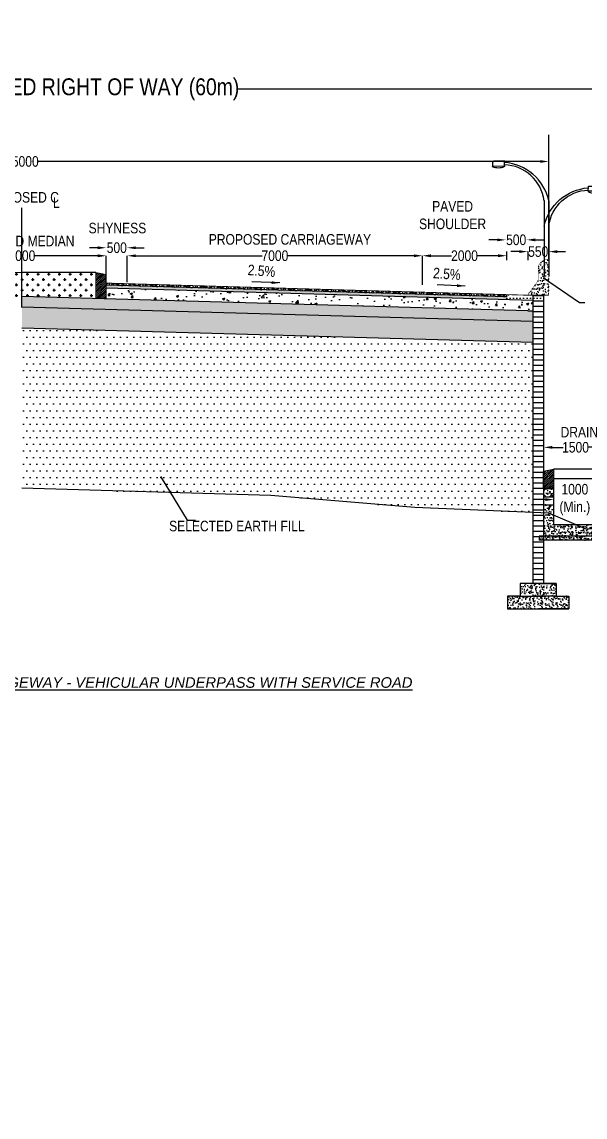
# Model space of a CAD drawing. Header units: millimetres. Extents: x 207528 to 778454, y -364692 to 101323.
# Drawn here: x 334963 to 348321, y -55259 to -29287 of the extents above; entities that cross this region are included whole.
import ezdxf

# ---------------------------------------------------------------- set-up
doc = ezdxf.new("R2010")
doc.units = ezdxf.units.MM
doc.linetypes.add('CENTER2', pattern=[28.575, 19.05, -3.175, 3.175, -3.175])
doc.linetypes.add('DASHED2', pattern=[0.375, 0.25, -0.125])
for name, color, linetype in [('Dim', 253, 'Continuous'), ('Dimension', 253, 'Continuous'), ('hatch', 253, 'Continuous'), ('NGL', 7, 'DASHED2')]:
    doc.layers.add(name, color=color, linetype=linetype)
doc.styles.add('DIM', font='ARIALN.TTF', dxfattribs={"height": 250})
doc.styles.add('ISO75', font='isocp.shx', dxfattribs={"height": 150})
doc.styles.get("Standard").update_dxf_attribs({"font": 'arial.ttf'})
doc.styles.add('STRIP PLAN STYLE', font='ARIALN.TTF')
doc.dimstyles.new('DIM', dxfattribs={"dimtxt": 250, "dimasz": 200, "dimexe": 0.18, "dimexo": 0.0625, "dimgap": 0.09, "dimtad": 0, "dimtih": 1, "dimtoh": 1, "dimdec": 0, "dimzin": 0, "dimdsep": 46, "dimtxsty": 'DIM', "dimcen": 0.09, "dimclrd": 256, "dimclrt": 7, "dimadec": 0, "dimazin": 0, "dimtfac": 1, "dimtdec": 0, "dimtofl": 0, "dimtmove": 0, "dimatfit": 3, "dimfxl": 1, "dimtolj": 1, "dimtzin": 0, "dimarcsym": 0})
doc.dimstyles.new('ISO75', dxfattribs={"dimscale": 75, "dimtxt": 150, "dimasz": 2, "dimexe": 1, "dimexo": 1, "dimgap": 1, "dimtad": 1, "dimdec": 0, "dimdsep": 46, "dimtxsty": 'ISO75', "dimcen": 0.5, "dimclrd": 47, "dimclre": 47, "dimclrt": 1, "dimadec": 0, "dimazin": 0, "dimtfac": 1, "dimtdec": 0, "dimtmove": 0, "dimatfit": 3, "dimfxl": 1, "dimtolj": 1, "dimtzin": 0, "dimarcsym": 0})
doc.dimstyles.new('new', dxfattribs={"dimtxt": 150, "dimasz": 150, "dimexe": 100, "dimexo": 0.1, "dimgap": 0.09, "dimtad": 0, "dimtih": 1, "dimtoh": 1, "dimdec": 0, "dimzin": 0, "dimdsep": 46, "dimtxsty": 'DIM', "dimcen": 0.09, "dimclrd": 256, "dimclrt": 252, "dimadec": 0, "dimazin": 0, "dimtfac": 1, "dimtdec": 0, "dimtofl": 0, "dimtmove": 0, "dimatfit": 3, "dimfxl": 1, "dimtolj": 1, "dimtzin": 0, "dimlwd": -1, "dimarcsym": 0})
pattern_1 = [(0, (259114.41, 42455.75), (127, 127), [63.5, -190.5]), (90, (259146.16, 42424), (-127, 127), [63.5, -190.5])]
pattern_2 = [(0, (259114.41, -21627.63), (39.6875, 79.375), [0, -79.375])]

# ---------------------------------------------------------------- blocks, each defined once
blk = doc.blocks.new('*D280')
at = {"layer": 'Defpoints', "color": 0, "transparency": 16777216}
for p in [(332962, -34833), (332962, -35269), (336963, -35269)]:
    blk.add_point(p, dxfattribs=at)
at = {"layer": 'Dim', "color": 0, "lineweight": -2, "transparency": 16777216}
for p, q in [((332962, -35269), (332962, -34833)), ((336963, -35269), (336963, -34833))]:
    blk.add_line(p, q, dxfattribs=at)
at = {"layer": 'Dim', "lineweight": -2, "transparency": 16777216}
for p, q in [((333162, -34833), (334653, -34833)), ((336763, -34833), (335273, -34833))]:
    blk.add_line(p, q, dxfattribs=at)
at = {"layer": 'Dim', "transparency": 16777216}
for points in [[(333162, -34800), (333162, -34867), (332962, -34833)], [(336763, -34800), (336763, -34867), (336963, -34833)]]:
    blk.add_solid(points, dxfattribs=at)
at = {"layer": 'Dim', "color": 7, "transparency": 16777216, "insert": (334963, -34833), "char_height": 250, "attachment_point": 5, "style": 'DIM'}
blk.add_mtext('\\A1;4000', dxfattribs=at)
blk = doc.blocks.new('*D281')
at = {"layer": 'Defpoints', "color": 0, "transparency": 16777216}
for p in [(344463, -34833), (337463, -35459), (344463, -35519)]:
    blk.add_point(p, dxfattribs=at)
at = {"layer": 'Dim', "color": 0, "lineweight": -2, "transparency": 16777216}
for p, q in [((337463, -35459), (337463, -34833)), ((344463, -35519), (344463, -34833))]:
    blk.add_line(p, q, dxfattribs=at)
at = {"layer": 'Dim', "lineweight": -2, "transparency": 16777216}
for p, q in [((337663, -34833), (340658, -34833)), ((344263, -34833), (341268, -34833))]:
    blk.add_line(p, q, dxfattribs=at)
at = {"layer": 'Dim', "transparency": 16777216}
for points in [[(337663, -34800), (337663, -34867), (337463, -34833)], [(344263, -34800), (344263, -34867), (344463, -34833)]]:
    blk.add_solid(points, dxfattribs=at)
at = {"layer": 'Dim', "color": 7, "transparency": 16777216, "insert": (340963, -34833), "char_height": 250, "attachment_point": 5, "style": 'DIM'}
blk.add_mtext('\\A1;7000', dxfattribs=at)
blk = doc.blocks.new('*D282')
at = {"layer": 'Defpoints', "color": 0, "transparency": 16777216}
for p in [(336963, -34643), (336963, -34833), (337463, -34833)]:
    blk.add_point(p, dxfattribs=at)
at = {"layer": 'Dim', "lineweight": -2, "transparency": 16777216}
for p, q in [((336763, -34643), (336563, -34643)), ((337663, -34643), (337863, -34643))]:
    blk.add_line(p, q, dxfattribs=at)
at = {"layer": 'Dim', "color": 0, "lineweight": -2, "transparency": 16777216}
for p, q in [((336963, -34644), (336963, -34643)), ((337463, -34644), (337463, -34643))]:
    blk.add_line(p, q, dxfattribs=at)
at = {"layer": 'Dim', "transparency": 16777216}
for points in [[(336763, -34610), (336763, -34677), (336963, -34643)], [(337663, -34610), (337663, -34677), (337463, -34643)]]:
    blk.add_solid(points, dxfattribs=at)
at = {"layer": 'Dim', "color": 7, "transparency": 16777216, "insert": (337213, -34643), "char_height": 250, "attachment_point": 5, "style": 'DIM'}
blk.add_mtext('\\A1;500', dxfattribs=at)
blk = doc.blocks.new('*D283')
at = {"layer": 'Defpoints', "color": 0, "transparency": 16777216}
for p in [(347459, -34735), (346959, -34833), (347459, -34833)]:
    blk.add_point(p, dxfattribs=at)
at = {"layer": 'Dim', "lineweight": -2, "transparency": 16777216}
for p, q in [((346759, -34735), (346559, -34735)), ((347659, -34735), (347859, -34735))]:
    blk.add_line(p, q, dxfattribs=at)
at = {"layer": 'Dim', "color": 0, "lineweight": -2, "transparency": 16777216}
for p, q in [((346959, -34736), (346959, -34735)), ((347459, -34736), (347459, -34735))]:
    blk.add_line(p, q, dxfattribs=at)
at = {"layer": 'Dim', "transparency": 16777216}
for points in [[(346759, -34702), (346759, -34768), (346959, -34735)], [(347659, -34702), (347659, -34768), (347459, -34735)]]:
    blk.add_solid(points, dxfattribs=at)
at = {"layer": 'Dim', "color": 7, "transparency": 16777216, "insert": (347209, -34735), "char_height": 250, "attachment_point": 5, "style": 'DIM'}
blk.add_mtext('\\A1;550', dxfattribs=at)
blk = doc.blocks.new('*D284')
at = {"layer": 'Defpoints', "color": 0, "transparency": 16777216}
for p in [(344463, -34833), (346458, -34832), (346458, -34832)]:
    blk.add_point(p, dxfattribs=at)
at = {"layer": 'Dim', "color": 0, "lineweight": -2, "transparency": 16777216}
for p, q in [((344463, -34834), (344463, -34834)), ((346458, -34833), (346458, -34833))]:
    blk.add_line(p, q, dxfattribs=at)
at = {"layer": 'Dim', "lineweight": -2, "transparency": 16777216}
for p, q in [((344663, -34833), (345153, -34833)), ((346258, -34833), (345768, -34833))]:
    blk.add_line(p, q, dxfattribs=at)
at = {"layer": 'Dim', "transparency": 16777216}
for points in [[(344663, -34800), (344663, -34867), (344463, -34833)], [(346258, -34799), (346258, -34866), (346458, -34832)]]:
    blk.add_solid(points, dxfattribs=at)
at = {"layer": 'Dim', "color": 7, "transparency": 16777216, "insert": (345460, -34833), "char_height": 250, "attachment_point": 5, "style": 'DIM'}
blk.add_mtext('\\A1;2000', dxfattribs=at)
blk = doc.blocks.new('*D285')
at = {"layer": 'Defpoints', "color": 0, "transparency": 16777216}
for p in [(346436, -34456), (346436, -34730), (346937, -34730)]:
    blk.add_point(p, dxfattribs=at)
at = {"layer": 'Dim', "lineweight": -2, "transparency": 16777216}
for p, q in [((346236, -34456), (346036, -34456)), ((347137, -34456), (347337, -34456))]:
    blk.add_line(p, q, dxfattribs=at)
at = {"layer": 'Dim', "color": 0, "lineweight": -2, "transparency": 16777216}
for p, q in [((346436, -34458), (346436, -34456)), ((346937, -34458), (346937, -34456))]:
    blk.add_line(p, q, dxfattribs=at)
at = {"layer": 'Dim', "transparency": 16777216}
for points in [[(346236, -34423), (346236, -34490), (346436, -34456)], [(347137, -34423), (347137, -34490), (346937, -34456)]]:
    blk.add_solid(points, dxfattribs=at)
at = {"layer": 'Dim', "color": 7, "transparency": 16777216, "insert": (346686, -34456), "char_height": 250, "attachment_point": 5, "style": 'DIM'}
blk.add_mtext('\\A1;500', dxfattribs=at)
blk = doc.blocks.new('*D286')
at = {"layer": 'Defpoints', "color": 0, "transparency": 16777216}
for p in [(322466, -32214), (347459, -32308), (347459, -32598)]:
    blk.add_point(p, dxfattribs=at)
at = {"layer": 'Dim', "color": 0, "lineweight": -2, "transparency": 16777216}
for p, q in [((322466, -32597), (322466, -32598)), ((347459, -32597), (347459, -32598))]:
    blk.add_line(p, q, dxfattribs=at)
at = {"layer": 'Dim', "lineweight": -2, "transparency": 16777216}
for p, q in [((322666, -32598), (334576, -32598)), ((347259, -32598), (335350, -32598))]:
    blk.add_line(p, q, dxfattribs=at)
at = {"layer": 'Dim', "transparency": 16777216}
for points in [[(322666, -32565), (322666, -32631), (322466, -32598)], [(347259, -32565), (347259, -32631), (347459, -32598)]]:
    blk.add_solid(points, dxfattribs=at)
at = {"layer": 'Dim', "color": 7, "transparency": 16777216, "insert": (334963, -32598), "char_height": 250, "attachment_point": 5, "style": 'DIM'}
blk.add_mtext('\\A1;25000', dxfattribs=at)
blk = doc.blocks.new('*D287')
at = {"layer": 'Defpoints', "color": 0, "transparency": 16777216}
for p in [(304963, -30254), (364963, -30202), (364963, -30886)]:
    blk.add_point(p, dxfattribs=at)
at = {"layer": 'Dim', "color": 0, "lineweight": -2, "transparency": 16777216}
for p, q in [((304963, -30254), (304963, -30886)), ((364963, -30202), (364963, -30886))]:
    blk.add_line(p, q, dxfattribs=at)
at = {"layer": 'Dim', "lineweight": -2, "transparency": 16777216}
for p, q in [((305163, -30886), (332741, -30886)), ((364763, -30886), (340087, -30886))]:
    blk.add_line(p, q, dxfattribs=at)
at = {"layer": 'Dim', "transparency": 16777216}
for points in [[(305163, -30852), (305163, -30919), (304963, -30886)], [(364763, -30852), (364763, -30919), (364963, -30886)]]:
    blk.add_solid(points, dxfattribs=at)
at = {"layer": 'Dim', "color": 7, "transparency": 16777216, "insert": (336414, -30886), "char_height": 400, "attachment_point": 5, "style": 'STRIP PLAN STYLE'}
blk.add_mtext('\\A1;PROPOSED RIGHT OF WAY (60m)', dxfattribs=at)
blk = doc.blocks.new('*D295')
at = {"layer": 'Defpoints', "color": 0, "transparency": 16777216}
for p in [(347578, -40615), (347578, -41097), (348578, -41097)]:
    blk.add_point(p, dxfattribs=at)
at = {"layer": 'Dim', "lineweight": -2, "transparency": 16777216}
for p, q in [((347378, -40615), (347178, -40615)), ((348778, -40615), (348978, -40615))]:
    blk.add_line(p, q, dxfattribs=at)
at = {"layer": 'Dim', "color": 0, "lineweight": -2, "transparency": 16777216}
for p, q in [((347578, -40617), (347578, -40615)), ((348578, -40617), (348578, -40615))]:
    blk.add_line(p, q, dxfattribs=at)
at = {"layer": 'Dim', "transparency": 16777216}
for points in [[(347378, -40582), (347378, -40649), (347578, -40615)], [(348778, -40582), (348778, -40649), (348578, -40615)]]:
    blk.add_solid(points, dxfattribs=at)
at = {"layer": 'Dim', "color": 7, "transparency": 16777216, "insert": (348078, -40615), "char_height": 250, "attachment_point": 5, "style": 'DIM'}
blk.add_mtext('\\A1;1000 \\P(Min.)', dxfattribs=at)
blk = doc.blocks.new('*D303')
at = {"layer": 'Defpoints', "color": 0, "transparency": 16777216}
for p in [(347342, -39377), (348846, -39376), (348846, -39376)]:
    blk.add_point(p, dxfattribs=at)
at = {"layer": 'Dimension', "color": 0, "lineweight": -2, "transparency": 16777216}
for p, q in [((347342, -39377), (347342, -39377)), ((348846, -39376), (348846, -39376))]:
    blk.add_line(p, q, dxfattribs=at)
at = {"layer": 'Dimension', "lineweight": -2, "transparency": 16777216}
for p, q in [((347542, -39377), (347798, -39377)), ((348646, -39376), (348390, -39376))]:
    blk.add_line(p, q, dxfattribs=at)
at = {"layer": 'Dimension', "transparency": 16777216}
for points in [[(347542, -39343), (347542, -39410), (347342, -39377)], [(348646, -39343), (348646, -39410), (348846, -39376)]]:
    blk.add_solid(points, dxfattribs=at)
at = {"layer": 'Dimension', "color": 7, "transparency": 16777216, "insert": (348094, -39376), "char_height": 250, "width": 591.23, "attachment_point": 5, "style": 'DIM'}
blk.add_mtext('\\A1;1500', dxfattribs=at)
blk = doc.blocks.new('DDD')
for p, q in [((1867070, -106568), (1867071, -106627)), ((1867071, -106627), (1867359, -106625)), ((1867358, -106507), (1867129, -106509)), ((1867359, -106625), (1867358, -106507)), ((1868297, -107444), (1868295, -109214)), ((1868407, -107450), (1868407, -109214))]:
    blk.add_line(p, q)
for centre, major_axis, start_param, end_param in [((1867129, -106568), (41.7, 41.7), 0.793568, 2.364365), ((1867273, -107703), (-822, 822), 4.14637, 5.423964), ((1867323, -107580), (-343, 922), 4.488864, 5.890241)]:
    blk.add_ellipse(centre, major_axis=major_axis, ratio=1, start_param=start_param, end_param=end_param)
at = {"extrusion": (0, 0, -1)}
blk.add_ellipse((1867215, -106626), major_axis=(144, 1), ratio=0.331897, start_param=0, end_param=3.141593, dxfattribs=at)
blk = doc.blocks.new('DUAL LIGHT')
for p, q in [((1621822, -144545), (1621823, -144427)), ((1622110, -144547), (1621822, -144545)), ((1621823, -144427), (1622052, -144429)), ((1622110, -144488), (1622110, -144547)), ((1620774, -145370), (1620774, -146570)), ((1620884, -145364), (1620885, -146570))]:
    blk.add_line(p, q)
at = {"extrusion": (0, 0, -1)}
for centre, major_axis, start_param, end_param in [((1621908, -145623), (822, 822), 4.14637, 5.423964), ((1621858, -145500), (343, 922), 4.488864, 5.890241), ((1622052, -144487), (-41.7, 41.7), 0.793568, 2.364365)]:
    blk.add_ellipse(centre, major_axis=major_axis, ratio=1, start_param=start_param, end_param=end_param, dxfattribs=at)
blk.add_ellipse((1621966, -144546), major_axis=(-144, 1), ratio=0.331897, start_param=0, end_param=3.141593)
blk.add_blockref('DDD', (-247523, -37321))
blk = doc.blocks.new('*D537')
at = {"layer": 'Defpoints', "color": 0, "transparency": 16777216}
for p in [(286209, -53623), (286199, -55259), (286209, -55259)]:
    blk.add_point(p, dxfattribs=at)
at = {"layer": 'Dim', "color": 47, "lineweight": -2, "transparency": 16777216}
for p, q in [((286049, -53623), (285899, -53623)), ((286199, -55184), (286199, -53548)), ((286199, -53623), (286209, -53623)), ((286209, -55184), (286209, -53548)), ((286359, -53623), (287814, -53623))]:
    blk.add_line(p, q, dxfattribs=at)
at = {"layer": 'Dim', "color": 47, "transparency": 16777216}
for points in [[(286049, -53598), (286049, -53648), (286199, -53623)], [(286359, -53598), (286359, -53648), (286209, -53623)]]:
    blk.add_solid(points, dxfattribs=at)
at = {"layer": 'Dim', "color": 1, "transparency": 16777216, "insert": (287161, -53466), "char_height": 150, "width": 159266.94, "attachment_point": 5, "style": 'ISO75'}
blk.add_mtext('\\A1;10 (EXP. GAP)', dxfattribs=at)

msp = doc.modelspace()

# ---------------------------------------------------------------- hatches: boundary and pattern name
h = msp.add_hatch()
h.set_pattern_fill('GOST_GLASS', color=41, scale=5)
h.set_pattern_definition([(45, (259114.408, -103130.488), (42.426407, -4e-15), [25, -35]), (45, (259125.014, -103130.488), (42.426407, -4e-15), [10, -50]), (45, (259114.408, -103119.88), (42.426407, -4e-15), [10, -50])])
h.paths.add_polyline_path([(336963.1, -35601.1), (336963.1, -35531.1), (346457.7, -35805.2), (346457.7, -35873.7)])
at = {"ltscale": 0.1}
h = msp.add_hatch(dxfattribs=at)
h.set_pattern_fill('LINE', color=256, scale=40, style=0)
h.set_pattern_definition([(0, (257614.41, 42455.75), (0, 127), [])])
h.paths.add_polyline_path([(347084.1, -35768.5), (347334.1, -35768.5), (347334.1, -41152.3), (347084.1, -41113.4)])
h.paths.add_polyline_path([(347084.1, -41113.4), (347334.1, -41152.3), (347334.1, -42602.9), (347084.1, -42602.9)])
at = {"layer": 'Dim'}
h = msp.add_hatch(dxfattribs=at)
h.set_pattern_fill('AR-CONC', color=256)
h.set_pattern_definition([(50, (259614.53, 42418.25), (182.18467, -15.93909), [19.05, -209.55]), (355, (259614.53, 42418.25), (-35.24342, 191.05685), [15.24, -167.64058]), (100.45144, (259629.72, 42416.92), (146.94125, 175.11775), [16.19, -178.09024]), (46.1842, (259614.53, 42469.05), (271.07904, -42.04233), [28.575, -314.325]), (96.63556, (259637.12, 42465.55), (237.40413, 247.4261), [24.285, -267.1356]), (351.18415, (259614.53, 42469.05), (237.40413, 247.4261), [22.85997, -251.4597]), (21, (259639.93, 42456.35), (151.6144, -102.2652), [19.05, -209.55]), (326, (259639.93, 42456.35), (61.80203, 184.18797), [15.24, -167.64]), (71.45144, (259652.57, 42447.83), (213.41642, 81.92277), [16.19, -178.08994]), (37.5, (259614.53, 42418.25), (3.088603, 84.55504), [0, -165.608, 0, -170.18, 0, -168.275]), (7.5, (259614.53, 42418.25), (66.81966, 100.180575), [0, -97.028, 0, -161.798, 0, -64.135]), (327.5, (259557.89, 42418.25), (135.590595, -5.728744), [0, -63.5, 0, -198.12, 0, -262.89]), (317.5, (259532.49, 42418.25), (148.12918, 25.42649), [0, -82.55, 0, -131.572, 0, -186.69])])
h.paths.add_polyline_path([(347216.2, -35070.1), (347222.8, -35056.4), (347242.4, -35024.3), (347259.4, -35002.9), (347283.9, -34978.7), (347323.7, -34950.1), (347356.6, -34933.9), (347389.4, -34923), (347427.7, -34915.9), (347459.1, -34914.4), (347459.1, -34972.4), (347459.1, -35768.5), (346957.8, -35756), (347216.6, -35412)])
h = msp.add_hatch(dxfattribs=at)
h.set_pattern_fill('ANSI31', color=256, scale=10)
h.set_pattern_definition([(45, (259114.408, 42455.753), (-22.45064, 22.45064), [])])
h.paths.add_polyline_path([(336713.1, -35481), (336713.2, -35231.1), (336963.1, -35280.7), (336963.1, -35481), (336963.1, -35851.2), (336713.1, -35845)])
h = msp.add_hatch(dxfattribs=at)
h.set_pattern_fill('AR-CONC', color=256, scale=3)
h.set_pattern_definition([(50, (259114.4, -21627.63), (546.554, -47.8173), [57.15, -628.65]), (355, (259114.4, -21627.6), (-105.7303, 573.1705), [45.72, -502.9218]), (100.45144, (259159.95, -21631.6), (440.8237, 525.3533), [48.57, -534.2707]), (46.1842, (259114.4, -21475.2), (813.237, -126.127), [85.725, -942.975]), (96.6356, (259182.2, -21485.7), (712.2124, 742.2784), [72.855, -801.407]), (351.1842, (259114.4, -21475.2), (712.2124, 742.278), [68.58, -754.379]), (21, (259190.6, -21513.33), (454.8432, -306.7956), [57.15, -628.65]), (326, (259190.6, -21513.3), (185.406, 552.564), [45.72, -502.92]), (71.45144, (259228.5, -21538.9), (640.2493, 245.7683), [48.57, -534.2698]), (37.5, (259114.4, -21627.63), (9.2658, 253.6651), [0, -496.824, 0, -510.54, 0, -504.825]), (7.5, (259114.4, -21627.63), (200.459, 300.5417), [0, -291.084, 0, -485.394, 0, -192.405]), (327.5, (258944.48, -21627.63), (406.7718, -17.18623), [0, -190.5, 0, -594.36, 0, -788.67]), (317.5, (258868.28, -21627.63), (444.3875, 76.2795), [0, -247.65, 0, -394.716, 0, -560.07])])
h.paths.add_polyline_path([(336963.1, -35601.1), (347084.1, -35891.7), (347084.1, -36029.1), (347084.1, -36138.6), (336963.1, -35851.2)])
h = msp.add_hatch(dxfattribs=at)
h.set_pattern_fill('ANSI31', color=256, scale=10)
h.set_pattern_definition([(45, (188255.36, -53692.65), (-22.45064, 22.45064), [])])
edge = h.paths.add_edge_path()
edge.add_line((347327.3, -39945.6), (347577.3, -39895.9))
edge.add_line((347577.3, -39895.9), (347577.4, -39974.3))
edge.add_line((347577.4, -39974.3), (347577.4, -40344.6))
edge.add_line((347577.4, -40344.6), (347327.7, -40344.6))
edge.add_line((347327.7, -40344.6), (347327.9, -39945.5))
at = {"layer": 'hatch'}
h = msp.add_hatch(dxfattribs=at)
h.set_pattern_fill('CROSS', color=61, scale=20)
h.set_pattern_definition(pattern_1)
h.paths.add_polyline_path([(334962.8, -35231), (333212.3, -35231.1), (333212.3, -35481.1), (333212.5, -35845), (334962.8, -35801.2)])
h = msp.add_hatch(dxfattribs=at)
h.set_pattern_fill('CROSS', color=61, scale=20)
h.set_pattern_definition(pattern_1)
h.paths.add_polyline_path([(334962.8, -35231), (336713.2, -35231.1), (336713.2, -35481.1), (336713.1, -35845), (334962.8, -35801.2)])
h = msp.add_hatch(dxfattribs=at)
h.set_pattern_fill('NET3', color=256, scale=30, angle=45)
h.set_pattern_definition([(45, (259114.41, -103130.49), (-67.35192, 67.35192), []), (105, (259114.41, -103130.49), (-92.004435, -24.65251), []), (165, (259114.41, -103130.49), (-24.65251, -92.004435), [])])
h.paths.add_polyline_path([(336963.1, -35531.1), (336963.1, -35481.1), (346457.7, -35758.1), (346457.7, -35805.2)])
h = msp.add_hatch(dxfattribs=at)
h.set_pattern_fill('GRAVEL', color=11, scale=25)
h.set_pattern_definition([(228.01279, (259571.61, -20992.626), (-5080, -5715), [85.4304, -8457.621]), (184.96974, (259514.458, -21056.126), (7619.999997, 635.000036), [146.601, -14513.5122]), (132.510447, (259368.408, -21068.826), (6350.000003, -6984.999998), [103.3704, -10233.6807]), (267.27369, (259120.758, -21227.576), (635.000001, 12700), [133.501, -13216.6094]), (292.833654, (259114.408, -21360.926), (-3175, 7620), [130.9084, -12959.952]), (357.27369, (259165.208, -21481.576), (-12700, 635.000001), [133.501, -13216.6094]), (37.69424, (259298.558, -21487.926), (-8254.9999996, -6350.0000005), [176.5484, -17478.279]), (72.255328, (259438.258, -21379.976), (4445.000001, 13969.9999996), [166.68, -16501.314]), (121.429566, (259489.058, -21221.226), (-5080.000001, 8255), [133.9532, -13261.3864]), (175.23636, (259419.21, -21106.926), (6985, -635), [152.9283, -7493.4842]), (222.397438, (259266.808, -21094.226), (-7619.9999998, -6985.0000003), [197.7695, -19579.193]), (138.814075, (259749.41, -21233.926), (-4445, 3810), [67.501, -6682.6415]), (171.469234, (259698.608, -21189.476), (8255, -1269.999999), [128.4205, -12713.6597]), (225, (259571.6, -21170.43), (-9e-14, -635), [89.8023, -808.2233]), (203.19859, (259527.16, -21094.23), (3175, 1270), [48.3603, -4787.6556]), (291.80141, (259482.71, -21113.28), (-635, 1905), [68.3914, -3351.1882]), (30.96376, (259508.11, -21176.78), (1905, 1270), [111.08, -3591.5745]), (161.56505, (259603.36, -21119.63), (1270, -635), [80.322, -1927.7245]), (16.38954, (259114.408, -21113.276), (6350, 1905), [112.522, -11139.7067]), (70.346176, (259222.358, -21081.526), (-2540, -6985), [94.3997, -9345.554]), (293.19859, (259603.36, -20992.63), (-1270, 3175), [96.72, -4739.296]), (343.61046, (259641.458, -21081.526), (-6350, 1905), [112.522, -11139.7067]), (339.443955, (259114.41, -21506.98), (-3175, 1270), [108.509, -5316.9336]), (294.77514, (259216.008, -21545.076), (-3175.000004, 6984.999998), [90.918, -9000.8983]), (66.80141, (259609.71, -21627.63), (1270, 3175), [96.72, -4739.296]), (17.354025, (259647.808, -21538.726), (-8255, -2540), [106.4457, -10538.094]), (69.44395, (259298.56, -21627.63), (-1270, -3175), [54.2544, -5371.188]), (101.30993, (259571.61, -21627.63), (-635, 2540), [32.3787, -3205.4987]), (165.96376, (259565.26, -21595.88), (1905, -635), [130.9084, -2487.2636]), (186.009006, (259438.258, -21564.126), (6350, 635), [121.3167, -12010.3412]), (303.69007, (259508.1, -21233.93), (-635, 1270), [91.581, -2197.944]), (353.157227, (259558.908, -21310.126), (10795, -1269.9999994), [159.889, -15829.0023]), (60.945396, (259717.66, -21329.176), (-2540, -4445), [65.377, -6472.348]), (90, (259749.4, -21272), (-635, 635), [38.1, -596.9]), (120.25644, (259425.558, -21545.076), (2540, -4445), [88.2167, -8733.485]), (48.01279, (259381.11, -21468.876), (5080, 5715), [170.8607, -8372.1905]), (0, (259495.4, -21341.9), (635, 635), [165.1, -469.9]), (325.304846, (259660.508, -21341.876), (6350.000002, -4444.999997), [100.4024, -9939.829]), (254.0546, (259743.06, -21399.03), (-635, -2540), [92.4573, -4530.4125]), (207.645975, (259717.658, -21487.926), (-12065.0000004, -6349.999999), [150.5363, -14903.116]), (175.42608, (259584.308, -21557.776), (-8255, 635), [159.2574, -15766.4616])])
h.paths.add_polyline_path([(334963.4, -36051.3), (334963.4, -35801.2), (347084.1, -36138.6), (347084.1, -36221.5), (347084.1, -36391.8)])
h = msp.add_hatch(dxfattribs=at)
h.set_pattern_fill('DOTS', scale=50)
h.set_pattern_definition(pattern_2)
h.paths.add_polyline_path([(346457.7, -35755.2), (347334.1, -35768.5), (347334.1, -35821.4), (347334.1, -35903.4), (346459.4, -35873.7)])
h = msp.add_hatch(dxfattribs=at)
h.set_pattern_fill('DOTS', color=25, scale=50)
h.set_pattern_definition(pattern_2)
h.paths.add_polyline_path([(334963.4, -36051.3), (347084.1, -36391.8), (347084.1, -36892), (334963.4, -36551.5)])
h = msp.add_hatch(dxfattribs=at)
h.set_pattern_fill('DOTS', scale=100)
h.set_pattern_definition([(0, (259114.4, 42455.75), (79.375, 158.75), [0, -158.75])])
h.paths.add_polyline_path([(334963.4, -36551.5), (347084.1, -36892), (347084.1, -40730.1), (347084.1, -40922.4), (344281.8, -40803.7), (340864.6, -40520.7), (334963.4, -40346.3)])
h = msp.add_hatch(dxfattribs=at)
h.set_pattern_fill('AR-CONC', color=256, angle=90)
h.set_pattern_definition([(140, (188255.36, -53692.65), (15.93909, 182.18467), [19.05, -209.55]), (85, (188255.36, -53692.65), (-191.05685, -35.24342), [15.24, -167.64058]), (190.45144, (188256.69, -53677.47), (-175.11775, 146.94125), [16.19, -178.09024]), (136.1842, (188204.56, -53692.65), (42.04233, 271.07904), [28.575, -314.325]), (186.63556, (188208.06, -53670.06), (-247.42612, 237.40413), [24.285, -267.1356]), (81.18415, (188204.56, -53692.65), (-247.42612, 237.40413), [22.85997, -251.45973]), (111, (188217.26, -53667.25), (102.2652, 151.61439), [19.05, -209.55]), (56, (188217.26, -53667.25), (-184.18797, 61.80203), [15.24, -167.64]), (161.45145, (188225.78, -53654.62), (-81.92277, 213.41642), [16.19, -178.08994]), (127.5, (188255.36, -53692.65), (-84.55504, 3.088603), [0, -165.608, 0, -170.18, 0, -168.275]), (97.5, (188255.36, -53692.65), (-100.180575, 66.81966), [0, -97.028, 0, -161.798, 0, -64.135]), (57.5, (188255.36, -53749.29), (5.728744, 135.590595), [0, -63.5, 0, -198.12, 0, -262.89]), (47.5, (188255.36, -53774.69), (-25.42649, 148.12918), [0, -82.55, 0, -131.572, 0, -186.69])])
h.paths.add_polyline_path([(347333.5, -40741.6), (347577.4, -40741.7), (347577.4, -41212.1), (348577.4, -41212.1), (348577.8, -40742.2), (348827.7, -40736), (348827.7, -41479.7), (347333.7, -41479.7)])
h.paths.add_polyline_path([(348577.4, -40344.6), (348827.4, -40344.6), (348826.7, -40525.5), (348580.2, -40531.7)])
h.paths.add_polyline_path([(347333.5, -40344.6), (347577.4, -40344.6), (347577.4, -40552.6), (347333.5, -40552.6)])
h.paths.add_polyline_path([(347227.4, -41479.7), (347305, -41479.7), (347333.5, -41479.7), (347333.7, -41479.7), (348827.7, -41479.7), (348932, -41477.3), (348927.4, -41579.7), (347227.4, -41579.7)])
h = msp.add_hatch(dxfattribs=at)
h.set_pattern_fill('AR-CONC', color=256, angle=90)
h.set_pattern_definition([(140, (257989.41, 42455.75), (15.93909, 182.18467), [19.05, -209.55]), (85, (257989.4, 42455.75), (-191.05685, -35.24342), [15.24, -167.64058]), (190.45144, (257990.74, 42470.93), (-175.11775, 146.94125), [16.19, -178.09024]), (136.1842, (257938.6, 42455.75), (42.04233, 271.07904), [28.575, -314.325]), (186.63556, (257942.1, 42478.34), (-247.4261, 237.40413), [24.285, -267.1356]), (81.18415, (257938.6, 42455.75), (-247.4261, 237.40413), [22.85997, -251.45973]), (111, (257951.31, 42481.15), (102.2652, 151.6144), [19.05, -209.55]), (56, (257951.3, 42481.15), (-184.18797, 61.80203), [15.24, -167.64]), (161.45145, (257959.83, 42493.79), (-81.92277, 213.41642), [16.19, -178.08994]), (127.5, (257989.41, 42455.75), (-84.55504, 3.088603), [0, -165.608, 0, -170.18, 0, -168.275]), (97.5, (257989.41, 42455.75), (-100.180575, 66.81966), [0, -97.028, 0, -161.798, 0, -64.135]), (57.5, (257989.41, 42399.11), (5.728744, 135.590595), [0, -63.5, 0, -198.12, 0, -262.89]), (47.5, (257989.41, 42373.71), (-25.42649, 148.12918), [0, -82.55, 0, -131.572, 0, -186.69])])
h.paths.add_polyline_path([(346784.1, -42602.9), (347634.1, -42602.9), (347634.1, -42902.9), (347209.1, -42902.9), (347084.1, -42902.9), (346784.1, -42902.9)])
h.paths.add_polyline_path([(346484.1, -42902.9), (346784.1, -42902.9), (347084.1, -42902.9), (347209.1, -42902.9), (347634.1, -42902.9), (347934.1, -42902.9), (347934.1, -43202.9), (346484.1, -43202.9)])

# ---------------------------------------------------------------- linework, layer by layer
for p, q in [((347084.1, -35768.5), (347084.1, -42602.9)), ((347334.1, -35768.5), (347334.1, -42602.9)), ((347084.1, -36892), (334963.4, -36551.5)), ((347577.4, -41212.1), (347577.4, -40344.6)), ((348577.4, -41212.1), (347577.4, -41212.1)), ((348827.4, -41479.7), (347327.4, -41479.7)), ((348927.4, -41579.7), (347227.4, -41579.7))]:
    msp.add_line(p, q)
at = {"color": 1, "linetype": 'CENTER2', "ltscale": 0.5}
msp.add_lwpolyline([(334962.8, -36063.8), (334962.8, -33690.5)], dxfattribs=at)
msp.add_lwpolyline([(334962.8, -36063.8), (334962.8, -33690.5)], dxfattribs=at)
at = {"const_width": 10}
msp.add_lwpolyline([(347216.2, -35070.1, -0.2994805), (347459.1, -34914.4), (347459.1, -35768.5), (346957.5, -35768.5), (347216.6, -35412), (347216.2, -35070.1), (347222.8, -35056.4), (347242.4, -35024.3), (347259.4, -35002.9), (347283.9, -34978.7), (347323.7, -34950.1), (347356.6, -34933.9), (347389.4, -34923), (347427.7, -34915.9), (347459.1, -34914.4)], format="xyb", dxfattribs=at)
for points, const_width in [([(333212.3, -35231.1), (334962.5, -35231)], 20), ([(336713.2, -35231.1), (334963.1, -35231)], 20), ([(336713.2, -35481.1), (336713.2, -35231.1)], 20), ([(336713.2, -35231.1), (336963.2, -35280.8), (336963.2, -35280.8)], 20), ([(336963.2, -35481.1), (336963.2, -35280.8)], 20), ([(336713.1, -35481), (336713.1, -35845)], 20), ([(336963.1, -35481), (336963.1, -35851.2)], 20), ([(336963.3, -35481.1), (346959.1, -35768.5)], 20), ([(346959.1, -35768.5), (347459.1, -35768.5)], 20), ([(347334.2, -40021.1), (347334.2, -40385)], 10)]:
    msp.add_lwpolyline(points, dxfattribs=dict(const_width=const_width))
for points in [[(336713.2, -35231.1), (334963.1, -35231)], [(336963.1, -35481), (336963.1, -35231)], [(346457.7, -35805.2), (336963.1, -35531.1)], [(346959.1, -36138.6), (334963.4, -35801.2)], [(347084.1, -35891.7), (336963.1, -35601.1)], [(347084.1, -36391.8), (334963.4, -36051.3)], [(346959.1, -36138.6), (347084.1, -36138.6)], [(348577.5, -39897.5), (347577.3, -39895.9)], [(347334.1, -40248), (347334.1, -40219.1)], [(347334.2, -40071.6), (347334.2, -41021.6)], [(348577.4, -40125.9), (347577.3, -40125.9)], [(347333.5, -40274), (347333.5, -41479.7)], [(347327.4, -41479.7), (347227.4, -41479.7), (347227.4, -41579.7)], [(347634.1, -42602.9), (346784.1, -42602.9), (346784.1, -42902.9)], [(347334.1, -42602.9), (347634.1, -42602.9), (347634.1, -42902.9)], [(346784.1, -42902.9), (346484.1, -42902.9), (346484.1, -43202.9)], [(346784.1, -42902.9), (347209.1, -42902.9)], [(347209.1, -42902.9), (347084.1, -42902.9)], [(347634.1, -42902.9), (347209.1, -42902.9)], [(347634.1, -42902.9), (347934.1, -42902.9), (347934.1, -43202.9)], [(346484.1, -43202.9), (347934.1, -43202.9)]]:
    msp.add_lwpolyline(points)
msp.add_lwpolyline([(347327.3, -39945.6, 20, 20, 0), (347327.3, -39945.6, 20, 20, 0), (347577.3, -39895.9, 20, 20, 0), (347577.4, -39974.3, 20, 20, 0), (347577.4, -40344.6, 20, 20, 0), (347327.7, -40344.6, 20, 20, 0), (347327.9, -39945.5, 0, 0, 0)], format="xyseb")
at = {"linetype": 'DASHED2', "ltscale": 2}
for points in [[(347333.5, -40358.6), (347583.5, -40352.3)], [(347333.5, -40741.6), (347577.4, -40741.5)], [(347334.2, -40552.6), (347577.4, -40552.6)]]:
    msp.add_lwpolyline(points, dxfattribs=at)
at = {"layer": 'Dim'}
for points in [[(347459.1, -34914.4), (347459.1, -31963.7)], [(346457.7, -34730.2), (346457.7, -34934.7)], [(346959, -34730.4), (346959, -34934.9)], [(346959.1, -34730.6), (346959.1, -34935.1)], [(347459.1, -34730.7), (347459.1, -34935.3)], [(346457.7, -35755.2), (346457.7, -35805.2)], [(347084.1, -35768.5), (347334.1, -35768.5)], [(347209.1, -42602.9), (347084.1, -42602.9)], [(347209.1, -42602.9), (347334.1, -42602.9)], [(347209.1, -42902.9), (347334.1, -42902.9)], [(347934.1, -43202.9), (347209.1, -43202.9)]]:
    msp.add_lwpolyline(points, dxfattribs=at)
at = {"layer": 'Dimension', "linetype": 'Continuous', "ltscale": 10, "flags": 128}
msp.add_lwpolyline([(360939.7, -41575.3), (356913.4, -41350.5), (355423.7, -41286), (353443.2, -41285), (352181.6, -41241.6), (350815.7, -41328.4), (348333.3, -41307.8), (347458.3, -40938.2), (344281.8, -40803.7), (340864.6, -40520.7), (334963.4, -40346.3)], dxfattribs=at)

# ---------------------------------------------------------------- block references
msp.add_blockref('DUAL LIGHT', (-1273425.1, 111242.4))

# ---------------------------------------------------------------- texts
at = {"layer": 'Dim', "color": 7, "char_height": 250, "attachment_point": 5, "style": 'DIM'}
for s, insert in [('PROPOSED C', (334885.9, -33448.7)), ('L', (335780.7, -33572.4)), ('PAVED \\PSHOULDER', (345177.6, -33870.6)), ('SHYNESS', (337228.2, -34178)), ('PROPOSED MEDIAN', (334801.9, -34485.9)), ('PROPOSED CARRIAGEWAY', (341320, -34446.1))]:
    msp.add_mtext_dynamic_manual_height_columns(s, width=5325.312, gutter_width=1250, heights=[0], dxfattribs=dict(at, insert=insert))
at = {"layer": 'Dim', "color": 7, "char_height": 250, "attachment_point": 5, "rotation": 355.78636, "style": 'DIM'}
for insert in [(340646.3, -35191.2), (345042.2, -35264.1)]:
    msp.add_mtext_dynamic_manual_height_columns('2.5%', width=5325.312, gutter_width=1250, heights=[0], dxfattribs=dict(at, insert=insert))
at = {"layer": 'Dim', "char_height": 250, "attachment_point": 5, "style": 'DIM'}
for s, insert in [('DRAIN', (348184.3, -39015)), ('SELECTED EARTH FILL', (340061.1, -41244.2))]:
    msp.add_mtext_dynamic_manual_height_columns(s, width=5325.312, gutter_width=1250, heights=[0], dxfattribs=dict(at, insert=insert))
at = {"layer": 'NGL', "color": 7, "insert": (334852.9, -44954.7), "char_height": 250, "width": 47718.433, "attachment_point": 5}
msp.add_mtext('{\\fArial|b0|i1|c0|p34;\\LTYPE - H  : TYPICAL CROSS SECTION: 4-LANE CARRIAGEWAY - VEHICULAR UNDERPASS WITH SERVICE ROAD}', dxfattribs=at)

# ---------------------------------------------------------------- dimensions: what is measured, and where the dimension line sits
at = {"layer": 'Dim'}
dim = msp.add_linear_dim(base=(364962.8, -30885.8), p1=(304962.8, -30254.4), p2=(364962.8, -30201.9), text='PROPOSED RIGHT OF WAY (60m)', dimstyle='DIM', override={"dimtxt": 400, "dimtxsty": 'STRIP PLAN STYLE'}, dxfattribs=at)
dim.commit()
dim.dimension.update_dxf_attribs({"geometry": '*D287', "text_midpoint": (336414, -30885.8), "dimtype": 160})
for base, p1, p2, text, dimstyle, override, picture, middle in [((347459.1, -32598.1), (322466.4, -32213.8), (347459.1, -32307.5), '25000', 'DIM', {"dimfxl": 1.25, "dimfxlon": 1}, '*D286', (334962.8, -32598.1)), ((286208.6, -53623.1), (286198.6, -55259), (286208.6, -55259), '<> (EXP. GAP)', 'ISO75', {"dimtxt": 300}, '*D537', (287161, -53465.6))]:
    dim = msp.add_linear_dim(base=base, p1=p1, p2=p2, text=text, dimstyle=dimstyle, override=override, dxfattribs=at)
    dim.commit()
    dim.dimension.update_dxf_attribs({"geometry": picture, "text_midpoint": middle})
dim = msp.add_aligned_dim(p1=(337463.2, -34833.3), p2=(336963.2, -34833.3), distance=-190.1, dimstyle='DIM', override={"dimfxl": 1.25, "dimfxlon": 1}, dxfattribs=at)
dim.commit()
dim.dimension.update_dxf_attribs({"geometry": '*D282', "text_midpoint": (337213.2, -34643.2)})
dim = msp.add_aligned_dim(p1=(346937.1, -34730.2), p2=(346435.8, -34730.2), distance=-273.9, text='500', dimstyle='DIM', override={"dimfxl": 1.25, "dimfxlon": 1}, dxfattribs=at)
dim.commit()
dim.dimension.update_dxf_attribs({"geometry": '*D285', "text_midpoint": (346686.4, -34456.3)})
dim = msp.add_linear_dim(base=(332962.3, -34833.2), p1=(336963.2, -35268.6), p2=(332962.3, -35268.6), angle=180.00006, text='4000', dimstyle='DIM', dxfattribs=at)
dim.commit()
dim.dimension.update_dxf_attribs({"geometry": '*D280', "text_midpoint": (334962.8, -34833.2), "dimtype": 161})
dim = msp.add_linear_dim(base=(344463.2, -34833.5), p1=(337463.2, -35458.7), p2=(344463.2, -35519.2), angle=180, dimstyle='DIM', dxfattribs=at)
dim.commit()
dim.dimension.update_dxf_attribs({"geometry": '*D281', "text_midpoint": (340963.2, -34833.5)})
dim = msp.add_aligned_dim(p1=(344463.2, -34833.5), p2=(346457.7, -34832.5), distance=0, text='2000', dimstyle='DIM', dxfattribs=at)
dim.commit()
dim.dimension.update_dxf_attribs({"geometry": '*D284', "text_midpoint": (345460.4, -34833)})
for base, p1, p2, angle, text, picture, middle in [((347459.1, -34735), (346959.1, -34833), (347459.1, -34833), 0, '550', '*D283', (347209.1, -34735)), ((347577.8, -40615.3), (348577.8, -41096.8), (347577.8, -41096.8), 180, '1000 \\P(Min.)', '*D295', (348077.8, -40615.3))]:
    dim = msp.add_linear_dim(base=base, p1=p1, p2=p2, angle=angle, text=text, dimstyle='DIM', override={"dimfxl": 1.25, "dimfxlon": 1}, dxfattribs=at)
    dim.commit()
    dim.dimension.update_dxf_attribs({"geometry": picture, "text_midpoint": middle, "dimtype": 161})
at = {"layer": 'Dimension'}
dim = msp.add_aligned_dim(p1=(347341.7, -39376.6), p2=(348846.3, -39376.2), distance=0, text='1500', dimstyle='DIM', dxfattribs=at)
dim.commit()
dim.dimension.update_dxf_attribs({"geometry": '*D303', "text_midpoint": (348094, -39376.4)})

# ---------------------------------------------------------------- leaders
at = {"layer": 'Dim'}
for points in [[(341083.5, -35477.4), (340413.9, -35451.2)], [(345479.4, -35550.3), (344809.9, -35524.1)]]:
    msp.add_leader(points, dimstyle='DIM', dxfattribs=at)
at = {"layer": 'Dimension'}
for points in [[(347361.1, -35371.5), (348187.3, -35945.2), (348316.1, -35945.2)], [(338265.3, -40090.4), (338878.8, -41104.4), (339077.1, -41104.4)]]:
    msp.add_leader(points, dimstyle='new', override={"dimasz": 50, "dimclrd": 256, "dimldrblk": 'Dot'}, dxfattribs=at)

doc.saveas('drawing.dxf')
